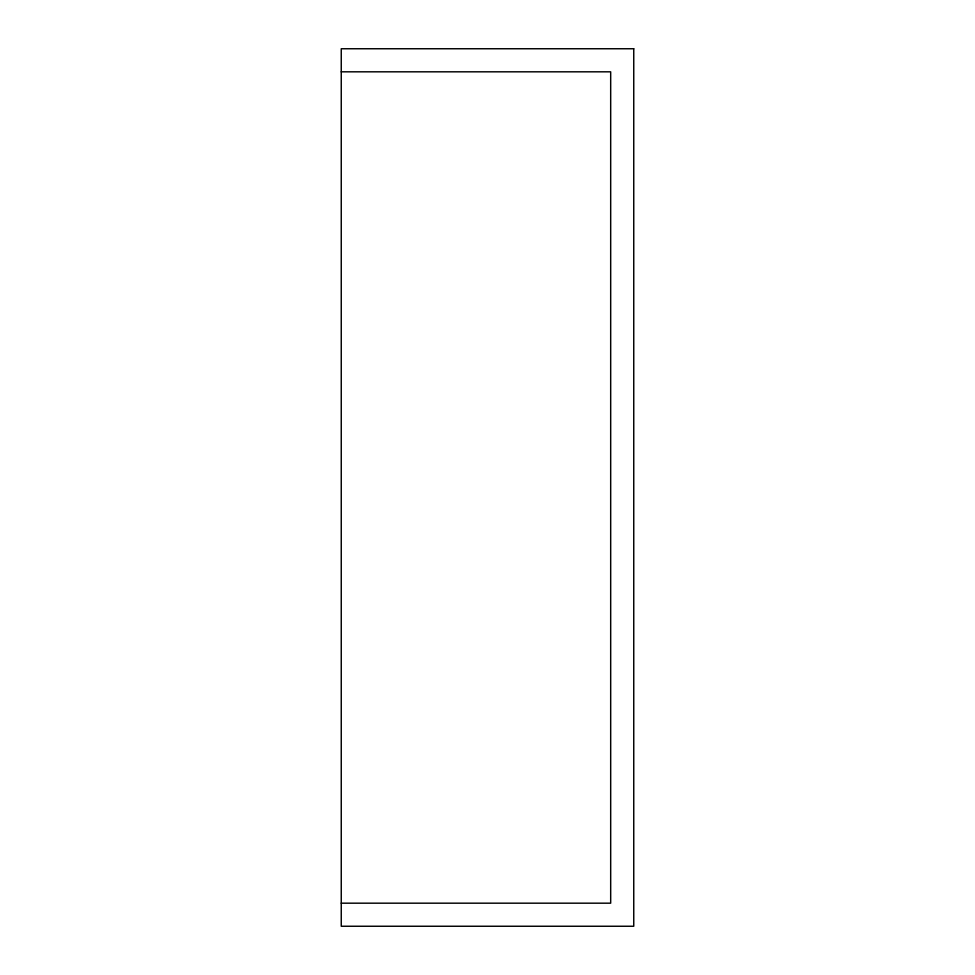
<?xml version="1.0" encoding="UTF-8"?>
<svg xmlns="http://www.w3.org/2000/svg" width="975" height="975" viewBox="0 0 975 975"><rect width="100%" height="100%" fill="white"/><g stroke="black" fill="none" stroke-linecap="round" stroke-linejoin="round"><path stroke-width="1.46" d="M341.25 71.821L610.679 71.821L610.679 903.179L341.25 903.179M633.75 48.75L341.25 48.75L341.25 926.25L633.75 926.25L633.75 48.75"/></g></svg>
